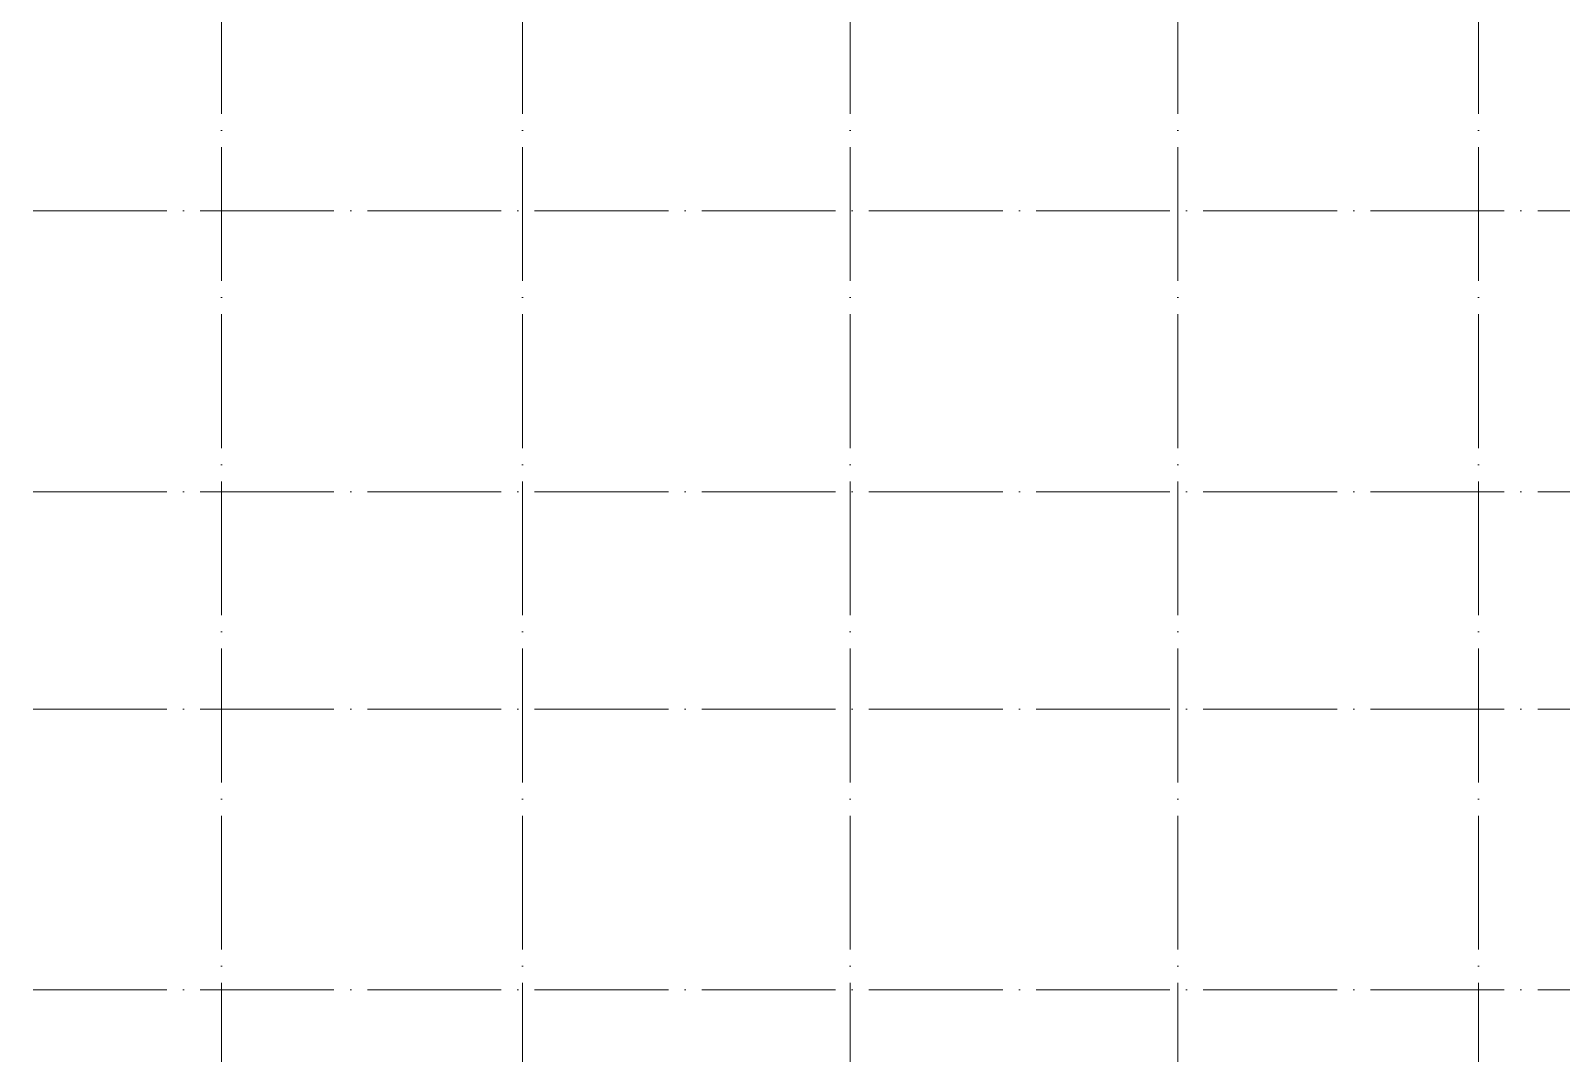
# Model space of a CAD drawing. Header units: millimetres. Extents: x 97 to 214665, y -4577 to 61202.
# Drawn here: x 81393 to 104285, y 27375 to 42672 of the extents above; entities that cross this region are included whole.
import ezdxf

# ---------------------------------------------------------------- set-up
doc = ezdxf.new("R2010")
doc.units = ezdxf.units.MM
doc.linetypes.add('ADSK_Линия сетки', pattern=[2500, 2000, -250, 0, -250])
doc.layers.add('S-GRID-____-OTLN', color=1, linetype='Continuous', lineweight=9)

msp = doc.modelspace()

# ---------------------------------------------------------------- linework, layer by layer
at = {"layer": 'S-GRID-____-OTLN', "linetype": 'ADSK_Линия сетки'}
for p, q in [((84248.114412, -3572.657751), (84248.114412, 60644.999414)), ((88748.114412, -3572.657751), (88748.114412, 60644.999414)), ((93648.114412, -3572.657751), (93648.114412, 60644.999414)), ((98548.114412, -3572.657751), (98548.114412, 60644.999414)), ((103048.114412, -3572.657751), (103048.114412, 60644.999414)), ((53928.563196, 39975.000586), (213846.668489, 39975.000586)), ((53928.563196, 35775.000586), (213846.668489, 35775.000586)), ((53928.563196, 32525.000984), (213846.668489, 32525.000984)), ((53928.563196, 28325.000984), (213846.668489, 28325.000984))]:
    msp.add_line(p, q, dxfattribs=at)

doc.saveas('drawing.dxf')
